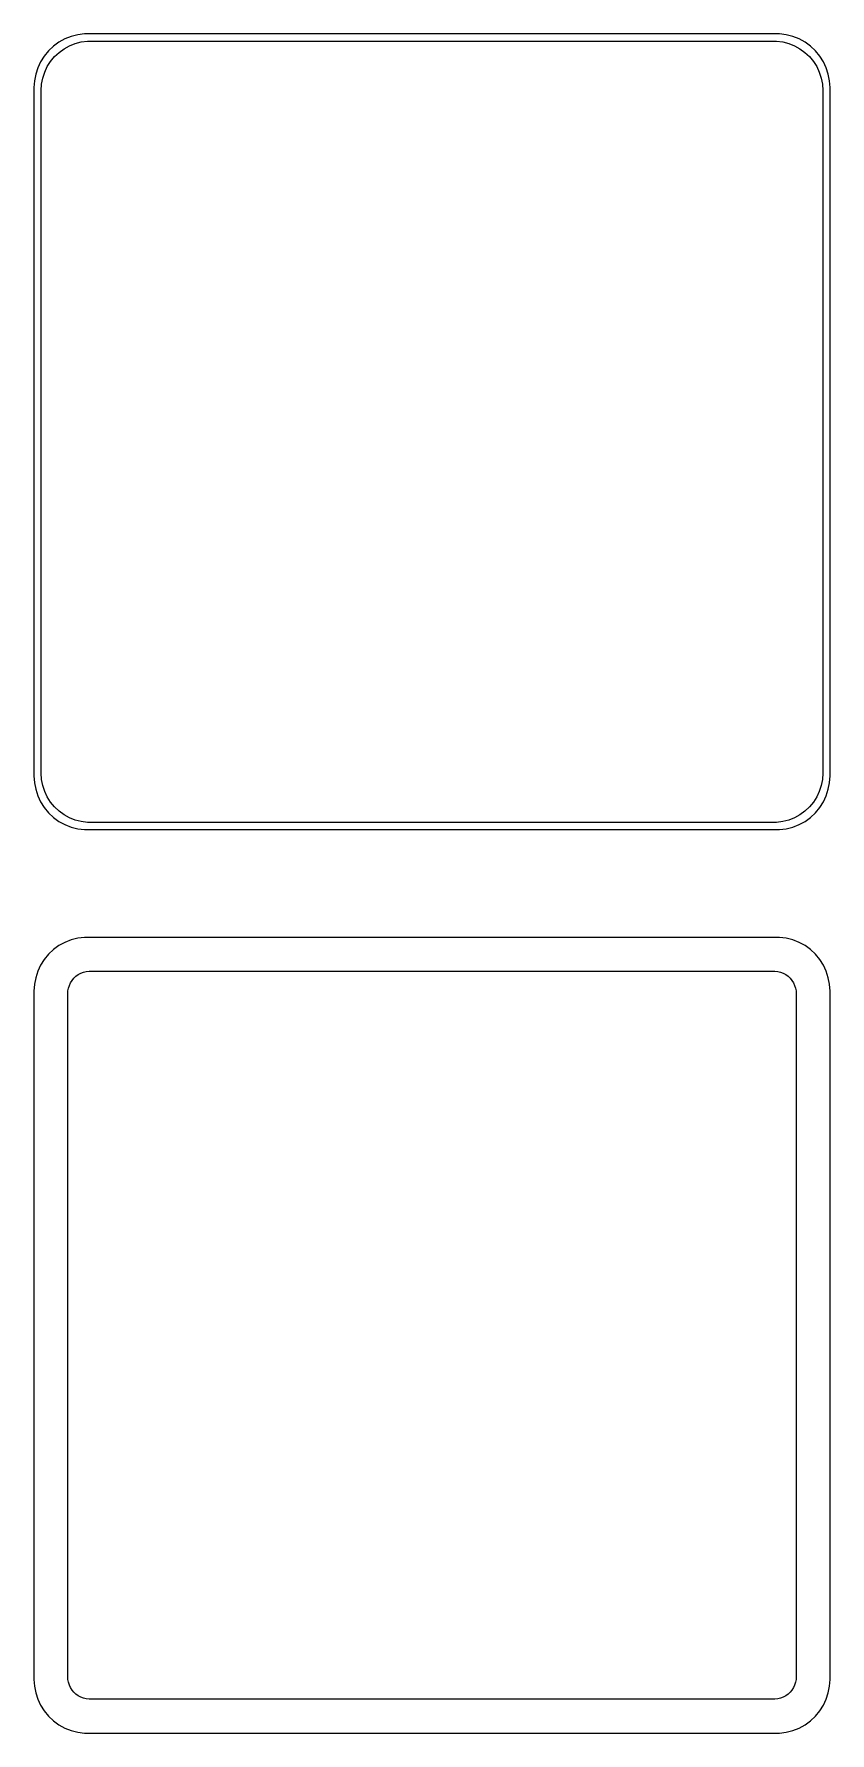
# Model space of a CAD drawing. Header units: metres. Extents: x -37 to 37, y 131 to 289.
import ezdxf

# ---------------------------------------------------------------- set-up
doc = ezdxf.new("R2010")
doc.units = ezdxf.units.M

msp = doc.modelspace()

# ---------------------------------------------------------------- linework, layer by layer
for p, q in [((-35.1871, 287.853), (-35.6448, 287.423)), ((-34.6791, 288.222), (-35.1871, 287.853)), ((-34.1289, 288.524), (-34.6791, 288.222)), ((-34.6684, 287.278), (-34.2032, 287.616)), ((-34.2032, 287.616), (-33.6994, 287.893)), ((-33.5451, 288.755), (-34.1289, 288.524)), ((-33.6994, 287.893), (-33.1648, 288.104)), ((-32.9369, 288.911), (-33.5451, 288.755)), ((-33.1648, 288.104), (-32.6079, 288.247)), ((-32.3139, 288.99), (-32.9369, 288.911)), ((-32.6079, 288.247), (-32.0375, 288.319)), ((32.3139, 288.99), (-32.3139, 288.99)), ((-32.0375, 288.319), (32.0375, 288.319)), ((32.0375, 288.319), (32.6079, 288.247)), ((32.9369, 288.911), (32.3139, 288.99)), ((32.6079, 288.247), (33.1648, 288.104)), ((33.5451, 288.755), (32.9369, 288.911)), ((33.1648, 288.104), (33.6994, 287.893)), ((34.1289, 288.524), (33.5451, 288.755)), ((33.6994, 287.893), (34.2032, 287.616)), ((34.6791, 288.222), (34.1289, 288.524)), ((34.2032, 287.616), (34.6684, 287.278)), ((35.1871, 287.853), (34.6791, 288.222)), ((35.6448, 287.423), (35.1871, 287.853)), ((-36.3815, 286.409), (-36.6489, 285.841)), ((-36.0451, 286.939), (-36.3815, 286.409)), ((-35.6448, 287.423), (-36.0451, 286.939)), ((-36.0069, 285.435), (-35.7621, 285.956)), ((-35.7621, 285.956), (-35.454, 286.441)), ((-35.454, 286.441), (-35.0875, 286.884)), ((-35.0875, 286.884), (-34.6684, 287.278)), ((34.6684, 287.278), (35.0875, 286.884)), ((35.0875, 286.884), (35.454, 286.441)), ((35.454, 286.441), (35.7621, 285.956)), ((36.0451, 286.939), (35.6448, 287.423)), ((35.7621, 285.956), (36.0069, 285.435)), ((36.3815, 286.409), (36.0451, 286.939)), ((36.6489, 285.841), (36.3815, 286.409)), ((-36.9606, 284.627), (-37, 284)), ((-36.8429, 285.243), (-36.9606, 284.627)), ((-36.6489, 285.841), (-36.8429, 285.243)), ((-36.2923, 284.324), (-36.1846, 284.889)), ((-36.1846, 284.889), (-36.0069, 285.435)), ((36.0069, 285.435), (36.1846, 284.889)), ((36.1846, 284.889), (36.2923, 284.324)), ((36.8429, 285.243), (36.6489, 285.841)), ((36.9606, 284.627), (36.8429, 285.243)), ((37, 284), (36.9606, 284.627)), ((-37, 284), (-37, 220)), ((-36.3284, 283.75), (-36.2923, 284.324)), ((-36.3284, 220.25), (-36.3284, 283.75)), ((36.2923, 284.324), (36.3284, 283.75)), ((36.3284, 283.75), (36.3284, 220.25)), ((37, 220), (37, 284)), ((-37, 220), (-36.9606, 219.373)), ((-36.2923, 219.676), (-36.3284, 220.25)), ((-36.1846, 219.111), (-36.2923, 219.676)), ((36.2923, 219.676), (36.1846, 219.111)), ((36.3284, 220.25), (36.2923, 219.676)), ((36.9606, 219.373), (37, 220)), ((-36.9606, 219.373), (-36.8429, 218.757)), ((-36.8429, 218.757), (-36.6489, 218.159)), ((-36.6489, 218.159), (-36.3815, 217.591)), ((-36.0069, 218.565), (-36.1846, 219.111)), ((-35.7621, 218.044), (-36.0069, 218.565)), ((-35.454, 217.559), (-35.7621, 218.044)), ((35.7621, 218.044), (35.454, 217.559)), ((36.0069, 218.565), (35.7621, 218.044)), ((36.1846, 219.111), (36.0069, 218.565)), ((36.3815, 217.591), (36.6489, 218.159)), ((36.6489, 218.159), (36.8429, 218.757)), ((36.8429, 218.757), (36.9606, 219.373)), ((-36.3815, 217.591), (-36.0451, 217.061)), ((-36.0451, 217.061), (-35.6448, 216.577)), ((-35.6448, 216.577), (-35.1871, 216.147)), ((-35.0875, 217.116), (-35.454, 217.559)), ((-34.6684, 216.722), (-35.0875, 217.116)), ((-34.2032, 216.384), (-34.6684, 216.722)), ((34.6684, 216.722), (34.2032, 216.384)), ((35.0875, 217.116), (34.6684, 216.722)), ((35.454, 217.559), (35.0875, 217.116)), ((35.1871, 216.147), (35.6448, 216.577)), ((35.6448, 216.577), (36.0451, 217.061)), ((36.0451, 217.061), (36.3815, 217.591)), ((-35.1871, 216.147), (-34.6791, 215.778)), ((-34.6791, 215.778), (-34.1289, 215.476)), ((-33.6994, 216.107), (-34.2032, 216.384)), ((-34.1289, 215.476), (-33.5451, 215.245)), ((-33.1648, 215.896), (-33.6994, 216.107)), ((-33.5451, 215.245), (-32.9369, 215.089)), ((-32.6079, 215.753), (-33.1648, 215.896)), ((-32.9369, 215.089), (-32.3139, 215.01)), ((-32.0375, 215.681), (-32.6079, 215.753)), ((-32.3139, 215.01), (32.3139, 215.01)), ((32.0375, 215.681), (-32.0375, 215.681)), ((32.6079, 215.753), (32.0375, 215.681)), ((32.3139, 215.01), (32.9369, 215.089)), ((33.1648, 215.896), (32.6079, 215.753)), ((32.9369, 215.089), (33.5451, 215.245)), ((33.6994, 216.107), (33.1648, 215.896)), ((33.5451, 215.245), (34.1289, 215.476)), ((34.2032, 216.384), (33.6994, 216.107)), ((34.1289, 215.476), (34.6791, 215.778)), ((34.6791, 215.778), (35.1871, 216.147)), ((-35.1871, 203.853), (-35.6448, 203.423)), ((-34.6791, 204.222), (-35.1871, 203.853)), ((-34.1289, 204.524), (-34.6791, 204.222)), ((-33.5451, 204.755), (-34.1289, 204.524)), ((-32.9369, 204.911), (-33.5451, 204.755)), ((-32.3139, 204.99), (-32.9369, 204.911)), ((32.3139, 204.99), (-32.3139, 204.99)), ((32.9369, 204.911), (32.3139, 204.99)), ((33.5451, 204.755), (32.9369, 204.911)), ((34.1289, 204.524), (33.5451, 204.755)), ((34.6791, 204.222), (34.1289, 204.524)), ((35.1871, 203.853), (34.6791, 204.222)), ((35.6448, 203.423), (35.1871, 203.853)), ((-36.3815, 202.409), (-36.6489, 201.841)), ((-36.0451, 202.939), (-36.3815, 202.409)), ((-35.6448, 203.423), (-36.0451, 202.939)), ((36.0451, 202.939), (35.6448, 203.423)), ((36.3815, 202.409), (36.0451, 202.939)), ((36.6489, 201.841), (36.3815, 202.409)), ((-36.8429, 201.243), (-36.9606, 200.627)), ((-36.6489, 201.841), (-36.8429, 201.243)), ((-33.7115, 200.527), (-33.5987, 200.766)), ((-33.5987, 200.766), (-33.4567, 200.99)), ((-33.4567, 200.99), (-33.2879, 201.194)), ((-33.2879, 201.194), (-33.0947, 201.375)), ((-33.0947, 201.375), (-32.8804, 201.531)), ((-32.8804, 201.531), (-32.6482, 201.659)), ((-32.6482, 201.659), (-32.4019, 201.756)), ((-32.4019, 201.756), (-32.1453, 201.822)), ((-32.1453, 201.822), (-31.8825, 201.855)), ((-31.8825, 201.855), (31.8825, 201.855)), ((31.8825, 201.855), (32.1453, 201.822)), ((32.1453, 201.822), (32.4019, 201.756)), ((32.4019, 201.756), (32.6482, 201.659)), ((32.6482, 201.659), (32.8804, 201.531)), ((32.8804, 201.531), (33.0947, 201.375)), ((33.0947, 201.375), (33.2879, 201.194)), ((33.2879, 201.194), (33.4567, 200.99)), ((33.4567, 200.99), (33.5987, 200.766)), ((33.5987, 200.766), (33.7115, 200.527)), ((36.8429, 201.243), (36.6489, 201.841)), ((36.9606, 200.627), (36.8429, 201.243)), ((-36.9606, 200.627), (-37, 200)), ((-37, 200), (-37, 136)), ((-33.8596, 199.75), (-33.843, 200.014)), ((-33.8596, 136.25), (-33.8596, 199.75)), ((-33.843, 200.014), (-33.7934, 200.275)), ((-33.7934, 200.275), (-33.7115, 200.527)), ((33.7115, 200.527), (33.7934, 200.275)), ((33.7934, 200.275), (33.843, 200.014)), ((33.843, 200.014), (33.8596, 199.75)), ((33.8596, 199.75), (33.8596, 136.25)), ((37, 200), (36.9606, 200.627)), ((37, 136), (37, 200)), ((-37, 136), (-36.9606, 135.373)), ((-33.843, 135.986), (-33.8596, 136.25)), ((-33.7934, 135.725), (-33.843, 135.986)), ((33.843, 135.986), (33.7934, 135.725)), ((33.8596, 136.25), (33.843, 135.986)), ((36.9606, 135.373), (37, 136)), ((-36.9606, 135.373), (-36.8429, 134.757)), ((-36.8429, 134.757), (-36.6489, 134.159)), ((-33.7115, 135.473), (-33.7934, 135.725)), ((-33.5987, 135.234), (-33.7115, 135.473)), ((-33.4567, 135.01), (-33.5987, 135.234)), ((-33.2879, 134.806), (-33.4567, 135.01)), ((-33.0947, 134.625), (-33.2879, 134.806)), ((-32.8804, 134.469), (-33.0947, 134.625)), ((-32.6482, 134.341), (-32.8804, 134.469)), ((-32.4019, 134.244), (-32.6482, 134.341)), ((32.6482, 134.341), (32.4019, 134.244)), ((32.8804, 134.469), (32.6482, 134.341)), ((33.0947, 134.625), (32.8804, 134.469)), ((33.2879, 134.806), (33.0947, 134.625)), ((33.4567, 135.01), (33.2879, 134.806)), ((33.5987, 135.234), (33.4567, 135.01)), ((33.7115, 135.473), (33.5987, 135.234)), ((33.7934, 135.725), (33.7115, 135.473)), ((36.6489, 134.159), (36.8429, 134.757)), ((36.8429, 134.757), (36.9606, 135.373)), ((-36.6489, 134.159), (-36.3815, 133.591)), ((-36.3815, 133.591), (-36.0451, 133.061)), ((-36.0451, 133.061), (-35.6448, 132.577)), ((-32.1453, 134.178), (-32.4019, 134.244)), ((-31.8825, 134.145), (-32.1453, 134.178)), ((31.8825, 134.145), (-31.8825, 134.145)), ((32.1453, 134.178), (31.8825, 134.145)), ((32.4019, 134.244), (32.1453, 134.178)), ((35.6448, 132.577), (36.0451, 133.061)), ((36.0451, 133.061), (36.3815, 133.591)), ((36.3815, 133.591), (36.6489, 134.159)), ((-35.6448, 132.577), (-35.1871, 132.147)), ((-35.1871, 132.147), (-34.6791, 131.778)), ((-34.6791, 131.778), (-34.1289, 131.476)), ((-34.1289, 131.476), (-33.5451, 131.245)), ((-33.5451, 131.245), (-32.9369, 131.089)), ((32.9369, 131.089), (33.5451, 131.245)), ((33.5451, 131.245), (34.1289, 131.476)), ((34.1289, 131.476), (34.6791, 131.778)), ((34.6791, 131.778), (35.1871, 132.147)), ((35.1871, 132.147), (35.6448, 132.577)), ((-32.9369, 131.089), (-32.3139, 131.01)), ((-32.3139, 131.01), (32.3139, 131.01)), ((32.3139, 131.01), (32.9369, 131.089))]:
    msp.add_line(p, q)

doc.saveas('drawing.dxf')
